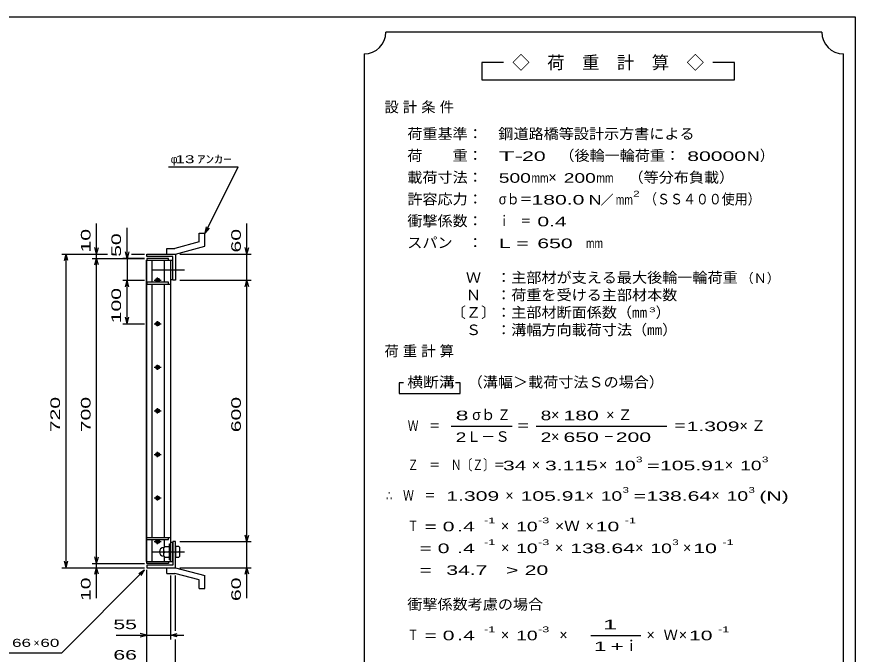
# Model space of a CAD drawing. Units: millimetres, scale not verified. Extents: x -1820 to 1731, y -1282 to 1054.
# Drawn here: x -193 to 1731, y -410 to 1054 of the extents above; entities that cross this region are included whole.
import ezdxf
from ezdxf.enums import TextEntityAlignment as Align

# ---------------------------------------------------------------- set-up
doc = ezdxf.new("R2010")
doc.units = ezdxf.units.MM
doc.header["$LTSCALE"] = 10
doc.linetypes.add('CHAIN', pattern=[18.5, 12, -1.5, 3.5, -1.5])
for name, color, linetype, lineweight in [('0_2', 150, 'Continuous', 25), ('16', 3, 'Continuous', 25), ('19', 6, 'Continuous', 25), ('22', 2, 'Continuous', 25)]:
    doc.layers.add(name, color=color, linetype=linetype, lineweight=lineweight)
doc.styles.add('ベクトル', font='')
doc.styles.get('ベクトル').set_extended_font_data('ベクトル')

msp = doc.modelspace()

# ---------------------------------------------------------------- linework, layer by layer
at = {"layer": '0_2'}
for p, q in [((-1729, 1053.5), (1731, 1053.5)), ((1731, 1053.5), (1731, -1146.5))]:
    msp.add_line(p, q, dxfattribs=at)
at = {"layer": '16'}
for p, q in [((104.3, -196.5), (104.3, 494.5)), ((104.3, 494.5), (105, 494.5)), ((155, 499), (105, 499)), ((105, 499), (105, 494.5)), ((105, 494.5), (155, 494.5)), ((105, -196.5), (105, 494.5)), ((105, 494.5), (160, 494.5)), ((117.5, 444.5), (117.5, 494.5)), ((145.5, 444.5), (145.5, 494.5)), ((155, 494.5), (155, 499)), ((160, -196.5), (160, 494.5)), ((160, 494.5), (165, 494.5)), ((165, 450.5), (165, 494.5)), ((105, 444.5), (105, 440)), ((155, 444.5), (105, 444.5)), ((122, 449), (138, 449)), ((128, 452), (132, 452)), ((128, 446), (132, 446)), ((130, 444.5), (130, 455)), ((155, 440), (155, 444.5)), ((160, 450.5), (165, 450.5)), ((105, 440), (160, 440)), ((117.5, -142), (117.5, 440)), ((145.5, -142), (145.5, 440)), ((122, 349), (138, 349)), ((128, 352), (132, 352)), ((130, 343), (130, 355)), ((128, 346), (132, 346)), ((128, 252), (132, 252)), ((130, 243), (130, 255)), ((122, 249), (138, 249)), ((128, 246), (132, 246)), ((130, 143), (130, 155)), ((122, 149), (138, 149)), ((128, 152), (132, 152)), ((128, 146), (132, 146)), ((122, 49), (138, 49)), ((128, 52), (132, 52)), ((128, 46), (132, 46)), ((130, 43), (130, 55)), ((122, -51), (138, -51)), ((128, -48), (132, -48)), ((128, -54), (132, -54)), ((130, -57), (130, -45)), ((105, -146.5), (105, -142)), ((105, -142), (160, -142)), ((105, -146.5), (155, -146.5)), ((117.5, -196.5), (117.5, -146.5)), ((122, -151), (138, -151)), ((128, -148), (132, -148)), ((130, -157), (130, -146.5)), ((145.5, -161.5), (145.5, -146.5)), ((155, -146.5), (155, -142)), ((160, -152.5), (165, -152.5)), ((165, -196.5), (165, -152.5)), ((128, -154), (132, -154)), ((146, -162.5), (144, -164.5)), ((144, -184.5), (144, -164.5)), ((146, -174.5), (144, -172.5)), ((146, -162.5), (155, -162.5)), ((157, -164.5), (155, -162.5)), ((155, -174.5), (157, -172.5)), ((157, -193), (157, -156)), ((157, -156), (160, -156)), ((160, -193), (160, -156)), ((146, -174.5), (144, -176.5)), ((144, -184.5), (146, -186.5)), ((145.5, -196.5), (145.5, -187.5)), ((146, -174.5), (155, -174.5)), ((146, -186.5), (155, -186.5)), ((157, -176.5), (155, -174.5)), ((155, -186.5), (157, -184.5)), ((104.3, -196.5), (105, -196.5)), ((105, -196.5), (155, -196.5)), ((105, -201), (105, -196.5)), ((105, -196.5), (160, -196.5)), ((155, -201), (105, -201)), ((155, -196.5), (155, -201)), ((157, -193), (160, -193)), ((160, -196.5), (165, -196.5))]:
    msp.add_line(p, q, dxfattribs=at)
at = {"layer": '16', "linetype": 'CHAIN'}
for p, q in [((117, 472.5), (192, 472.5)), ((117, -174.5), (192, -174.5))]:
    msp.add_line(p, q, dxfattribs=at)
at = {"layer": '16'}
for centre, radius, start, end in [((128, 449), 3, 90, 270), ((130, 449), 4, 46.6, 133.4), ((130, 449), 4, 226.6, 313.4), ((132, 449), 3, 270, 90), ((128, 349), 3, 90, 270), ((130, 349), 4, 46.6, 133.4), ((132, 349), 3, 270, 90), ((130, 349), 4, 226.6, 313.4), ((128, 249), 3, 90, 270), ((130, 249), 4, 46.6, 133.4), ((132, 249), 3, 270, 90), ((130, 249), 4, 226.6, 313.4), ((128, 149), 3, 90, 270), ((130, 149), 4, 46.6, 133.4), ((130, 149), 4, 226.6, 313.4), ((132, 149), 3, 270, 90), ((128, 49), 3, 90, 270), ((130, 49), 4, 46.6, 133.4), ((130, 49), 4, 226.6, 313.4), ((132, 49), 3, 270, 90), ((128, -51), 3, 90, 270), ((130, -51), 4, 46.6, 133.4), ((130, -51), 4, 226.6, 313.4), ((132, -51), 3, 270, 90), ((128, -151), 3, 90, 270), ((130, -151), 4, 46.6, 133.4), ((130, -151), 4, 226.6, 313.4), ((132, -151), 3, 270, 90), ((144, -174.5), 10, 90, 270)]:
    msp.add_arc(centre, radius, start, end, dxfattribs=at)
at = {"layer": '19'}
for p, q in [((225.6, 557.1), (238.6, 557.1)), ((225.6, 537.1), (225.6, 557.1)), ((238.6, 527.1), (238.6, 557.1)), ((151, 522), (169.3, 522)), ((151, 509), (151, 522)), ((225.6, 537.1), (169.3, 522)), ((171, 509), (238.6, 527.1)), ((105, 503), (105, 509)), ((105, 509), (171, 509)), ((165, 503), (105, 503)), ((151, 509), (171, 509)), ((165, 449), (165, 503)), ((171, 509), (171, 449)), ((171, 449), (165, 449)), ((171, -151), (165, -151)), ((165, -151), (165, -205)), ((171, -211), (171, -151)), ((179, -162.5), (171, -162.5)), ((171, -162.5), (171, -186.5)), ((181, -164.5), (179, -162.5)), ((181, -172.5), (179, -174.5)), ((181, -184.5), (181, -164.5)), ((171, -174.5), (179, -174.5)), ((171, -186.5), (179, -186.5)), ((179, -174.5), (181, -176.5)), ((179, -186.5), (181, -184.5)), ((105, -205), (105, -211)), ((165, -205), (105, -205)), ((105, -211), (171, -211)), ((151, -211), (171, -211)), ((151, -224), (151, -211)), ((171, -211), (238.6, -229.1)), ((151, -224), (169.3, -224)), ((225.6, -239.1), (169.3, -224)), ((238.6, -259.1), (238.6, -229.1)), ((225.6, -259.1), (225.6, -239.1)), ((225.6, -259.1), (238.6, -259.1))]:
    msp.add_line(p, q, dxfattribs=at)
at = {"layer": '22', "color": 4}
for p, q in [((1654, 1018.5), (654, 1018.5)), ((604, 968.5), (604, -581.5)), ((1704, -581.5), (1704, 968.5)), ((924, 948.5), (874, 948.5)), ((874, 948.5), (874, 908.5)), ((1454, 948.5), (1404, 948.5)), ((1454, 908.5), (1454, 948.5)), ((874, 908.5), (1454, 908.5)), ((155, 709), (315, 709)), ((239, 557), (315, 709)), ((-10, 509), (-10, 579)), ((335, 509), (335, 579)), ((60, 499), (60, 569)), ((239, 557), (242, 571.6)), ((239, 557), (249, 568)), ((-10, 509), (-14, 524)), ((-10, 509), (-6, 524)), ((335, 509), (331, 524)), ((335, 509), (339, 524)), ((-90, 509), (15, 509)), ((-84, 494), (-80, 509)), ((-76, 494), (-80, 509)), ((-80, -211), (-80, 509)), ((-20, 509), (15, 509)), ((-10, 499), (-10, 509)), ((60, 499), (56, 514)), ((64, 514), (60, 499)), ((70, 509), (100, 509)), ((70, 509), (100, 509)), ((181, 509), (345, 509)), ((335, 449), (335, 509)), ((-20, 499), (100, 499)), ((-14, 484), (-10, 499)), ((-6, 484), (-10, 499)), ((-10, -201), (-10, 499)), ((100, 499), (50, 499)), ((60, 499), (60, 449)), ((50, 449), (100, 449)), ((56, 434), (60, 449)), ((64, 434), (60, 449)), ((60, 349), (60, 449)), ((181, 449), (345, 449)), ((331, 434), (335, 449)), ((339, 434), (335, 449)), ((335, -151), (335, 449)), ((50, 349), (100, 349)), ((60, 349), (56, 364)), ((60, 349), (64, 364)), ((694, 213.5), (684, 213.5)), ((684, 213.5), (684, 188.5)), ((824, 213.5), (814, 213.5)), ((824, 188.5), (824, 213.5)), ((684, 188.5), (824, 188.5)), ((804, 113.5), (944, 113.5)), ((999, 113.5), (1299, 113.5)), ((181, -151), (345, -151)), ((335, -151), (331, -136)), ((335, -151), (339, -136)), ((335, -211), (335, -151)), ((-10, -201), (-14, -186)), ((-10, -201), (-6, -186)), ((-90, -211), (100, -211)), ((-80, -211), (-84, -196)), ((-80, -211), (-76, -196)), ((-20, -201), (100, -201)), ((-20, -211), (100, -211)), ((-14, -226), (-10, -211)), ((-10, -211), (-10, -201)), ((-6, -226), (-10, -211)), ((-10, -281), (-10, -211)), ((181, -211), (345, -211)), ((331, -226), (335, -211)), ((339, -226), (335, -211)), ((335, -281), (335, -211)), ((-90, -406), (100, -216)), ((87, -224), (100, -216)), ((92, -229), (100, -216)), ((105, -376), (105, -216)), ((105, -446), (105, -216)), ((160, -376), (160, -229)), ((171, -356), (171, -229)), ((105, -366), (90, -362)), ((160, -366), (175, -362)), ((35, -366), (105, -366)), ((90, -370), (105, -366)), ((105, -366), (160, -366)), ((175, -370), (160, -366)), ((160, -366), (190, -366)), ((171, -446), (171, -376)), ((1124, -366.5), (1239, -366.5)), ((-290, -406), (-90, -406))]:
    msp.add_line(p, q, dxfattribs=at)
for centre, start, end in [((604, 1018.5), 270, 0), ((1704, 1018.5), 180, 270)]:
    msp.add_arc(centre, 50, start, end, dxfattribs=at)

# ---------------------------------------------------------------- texts
at = {"layer": '22', "style": 'ベクトル'}
for s, height, p in [('◇\u3000荷\u3000重\u3000計\u3000算\u3000◇', 29.33, (944, 948.5)), ('）', 24.2, (1512, 735)), ('φ', 18.3, (160, 726.5)), ('×', 24.2, (1027, 685)), ('／', 22, (1146.5, 633.5)), ('（Ｎ）', 21.99, (1468, 453.5)), ('）', 24.2, (1273, 375)), ('σｂ', 24.19, (852, 140)), ('×', 24.2, (1033, 140)), ('Ｌ－Ｓ', 24.19, (839, 90)), ('×', 24.2, (1033, 90)), ('×', 24.2, (989, 25)), ('×', 24.2, (1143, 25)), ('×', 24.2, (1432, 25)), ('×', 24.2, (928, -45)), ('×', 24.2, (1112, -45)), ('×', 24.2, (1401, -45)), ('×', 24.2, (918, -115)), ('×', 24.2, (1112, -115)), ('×', 24.2, (918, -165)), ('×', 24.2, (1042, -165)), ('×', 24.2, (1226, -165)), ('×', 24.2, (1336, -165)), ('×', 24.2, (918, -365)), ('×', 24.2, (1052, -365)), ('×', 24.2, (1252, -365)), ('Ｗ', 24.2, (1291, -365)), ('×', 24.2, (1326, -365)), ('×', 18.3, (-155, -383.5)), ('ｉ', 24.2, (1200.5, -390))]:
    msp.add_text(s, height=height, dxfattribs=at).set_placement(p, align=Align.MIDDLE_LEFT)
for s, height, width, p in [('荷重基準：\u3000', 24.19, 1.05, (703, 785)), ('鋼道路橋等設計示方書による', 24.19, 1.05, (912, 785)), ('荷\u3000\u3000重：\u3000', 24.19, 1.05, (703, 735)), ('（後輪一輪荷重：', 24.19, 1.05, (1052, 735)), (' 13 ', 18.33, 1.6, (160, 726.5)), ('ｱﾝｶｰ', 18.33, 1.6, (220, 726.5)), ('T-', 21.99, 2, (913, 733.5)), (' 20 ', 21.99, 1.65, (953, 733.5)), (' 80000', 21.99, 1.65, (1332, 733.5)), ('N', 22, 1.4, (1482, 733.5)), ('載荷寸法：\u3000', 24.19, 1.05, (703, 685)), ('500', 21.99, 1.5, (913, 683.5)), ('200', 21.99, 1.5, (1062, 683.5)), ('\u3000（等分布負載）', 24.19, 1.05, (1176, 685)), ('mm', 21.99, 0.8, (988, 683.5)), ('mm', 21.99, 0.8, (1137, 683.5)), ('2', 13.2, 1.5, (1221.5, 647.5)), ('許容応力：\u3000', 24.19, 1.05, (703, 635)), ('σｂ＝', 24.19, 0.9, (913, 635)), ('180.0', 21.99, 1.65, (988, 633.5)), ('N', 22, 1.4, (1119, 633.5)), ('mm', 21.99, 0.8, (1181.5, 633.5)), ('（ＳＳ４００使用）', 24.19, 0.9, (1246.5, 635)), ('衝撃係数：\u3000', 24.19, 1.05, (703, 585)), ('ｉ\u3000＝', 24.19, 0.75, (913, 585)), (' 0.4', 21.99, 1.65, (988, 583.5)), ('スパン\u3000：\u3000', 24.19, 1.05, (703, 535)), ('L =', 21.99, 1.65, (913, 533.5)), (' 650 ', 21.99, 1.65, (988, 533.5)), ('mm', 21.99, 0.8, (1113, 533.5)), ('\u3000Ｗ\u3000：主部材が支える最大後輪一輪荷重', 24.19, 1.05, (803, 455)), ('\u3000Ｎ\u3000：荷重を受ける主部材本数', 24.19, 1.05, (803, 415)), ('〔Ｚ〕：主部材断面係数（㎜', 24.19, 1.05, (803, 375)), ('3', 11, 1.8, (1258, 381)), ('\u3000Ｓ\u3000：溝幅方向載荷寸法（㎜）', 24.19, 1.05, (803, 335)), ('\u3000（溝幅＞載荷寸法Ｓの場合）', 24.19, 1.05, (807, 215)), ('横断溝', 24.19, 1.1, (703, 215)), ('8', 22, 1.8, (814, 138.5)), ('Ｚ', 24.2, 0.9, (910, 140)), ('8', 22, 1.5, (1009, 138.5)), (' 180 ', 21.99, 1.65, (1048, 138.5)), ('Ｗ\u3000＝', 24.19, 0.75, (704, 115)), ('＝', 24.2, 0.9, (954, 115)), ('＝', 24.2, 0.9, (1314, 115)), ('1.309', 21.99, 1.65, (1344, 113.5)), ('2', 22, 1.5, (814, 88.5)), ('2', 22, 1.5, (1009, 88.5)), (' 650 ', 21.99, 1.65, (1048, 88.5)), (' 200 ', 21.99, 1.65, (1168, 88.5)), ('－', 24.2, 0.75, (1153, 90)), ('Ｚ\u3000＝\u3000Ｎ〔Ｚ〕＝', 24.19, 0.75, (704, 25)), ('3', 13.2, 1.5, (1228, 37.5)), ('3', 13.2, 1.5, (1517, 37.5)), (' 34 ', 21.99, 1.65, (909, 23.5)), ('3.115', 21.99, 1.65, (1019, 23.5)), ('10', 21.99, 1.5, (1178, 23.5)), ('=', 22, 1.7, (1253, 23.5)), ('105.91', 21.99, 1.65, (1283, 23.5)), ('10', 21.99, 1.5, (1467, 23.5)), ('∴\u3000Ｗ\u3000＝', 24.19, 0.75, (654, -45)), (' 1.309', 21.99, 1.65, (779, -46.5)), ('105.91', 21.99, 1.65, (963, -46.5)), ('10', 21.99, 1.5, (1147, -46.5)), ('3', 13.2, 1.5, (1197, -32.5)), ('138.64', 21.99, 1.65, (1252, -46.5)), ('10', 21.99, 1.5, (1436, -46.5)), ('3', 13.2, 1.5, (1486, -32.5)), ('(N)', 21.99, 1.65, (1511, -46.5)), ('=', 22, 1.7, (1222, -46.5)), ('-1', 13.2, 1.65, (879, -102.5)), ('-3', 13.2, 1.65, (1003, -102.5)), ('-1', 13.2, 1.65, (1202, -102.5)), ('Ｔ', 24.2, 0.75, (704, -115)), (' = 0', 21.99, 1.65, (729, -116.5)), (' .4 ', 21.99, 1.65, (804, -116.5)), ('10', 21.99, 1.5, (953, -116.5)), ('×Ｗ', 24.19, 1.1, (1042, -115)), (' 10 ', 21.99, 1.65, (1122, -116.5)), ('-1', 13.2, 1.65, (879, -152.5)), ('-3', 13.2, 1.65, (1003, -152.5)), ('3', 13.2, 1.5, (1311, -152.5)), ('-1', 13.2, 1.65, (1426, -152.5)), ('  = 0', 21.99, 1.65, (704, -166.5)), (' .4 ', 21.99, 1.65, (804, -166.5)), ('10', 21.99, 1.5, (953, -166.5)), ('138.64', 21.99, 1.65, (1077, -166.5)), ('10', 21.99, 1.5, (1261, -166.5)), (' 10 ', 21.99, 1.65, (1346, -166.5)), (' 34.7', 21.99, 1.65, (779, -216.5)), ('>', 22, 1.7, (929, -216.5)), (' 20 ', 21.99, 1.65, (959, -216.5)), ('  =', 21.99, 1.65, (704, -216.5)), ('衝撃係数考慮の場合', 24.19, 1.05, (703, -295)), (' 55 ', 21.99, 1.65, (15, -341)), ('-1', 13.2, 1.65, (879, -352.5)), ('-3', 13.2, 1.65, (1003, -352.5)), ('-1', 13.2, 1.65, (1416, -352.5)), ('Ｔ', 24.2, 0.75, (704, -365)), (' = 0', 21.99, 1.65, (729, -366.5)), (' .4 ', 21.99, 1.65, (804, -366.5)), ('10', 21.99, 1.5, (953, -366.5)), (' 10 ', 21.99, 1.65, (1336, -366.5)), (' 66 ', 18.33, 1.6, (-215, -383.5)), (' 60 ', 18.33, 1.6, (-150, -383.5)), (' 66 ', 21.99, 1.65, (15, -411))]:
    msp.add_text(s, height=height, dxfattribs=dict(at, width=width)).set_placement(p, align=Align.MIDDLE_LEFT)
at = {"layer": '22', "style": 'ベクトル', "width": 1.65}
for s, p in [(' 10 ', (-35, 499)), (' 60 ', (310, 499)), (' 50 ', (35, 489)), (' 100 ', (35, 336.5)), (' 720 ', (-105, 86.5)), (' 700 ', (-35, 86.5)), (' 600 ', (310, 86.5)), (' 10 ', (-35, -301)), (' 60 ', (310, -301))]:
    msp.add_text(s, height=21.99, rotation=90, dxfattribs=at).set_placement(p, align=Align.MIDDLE_LEFT)
at = {"layer": '22', "attachment_point": 4, "style": 'ベクトル'}
for s, insert, char_height in [('\\T1.28;設計条件', (650.5, 845), 24.19), ('\\T1.28;荷重計算', (650.5, 285), 24.19), ('\\T1.42;×Ｚ', (1159.5, 140), 24.19), ('\\T1.42;×Ｚ', (1465.5, 115), 24.19), ('\\T1.25;\\W2;\\~1\\~', (1131.5, -341.5), 21.99), ('\\T1.33;\\W1.75;1+', (1131.5, -391.5), 21.99)]:
    msp.add_mtext(s, dxfattribs=dict(at, insert=insert, char_height=char_height))

doc.saveas('drawing.dxf')
